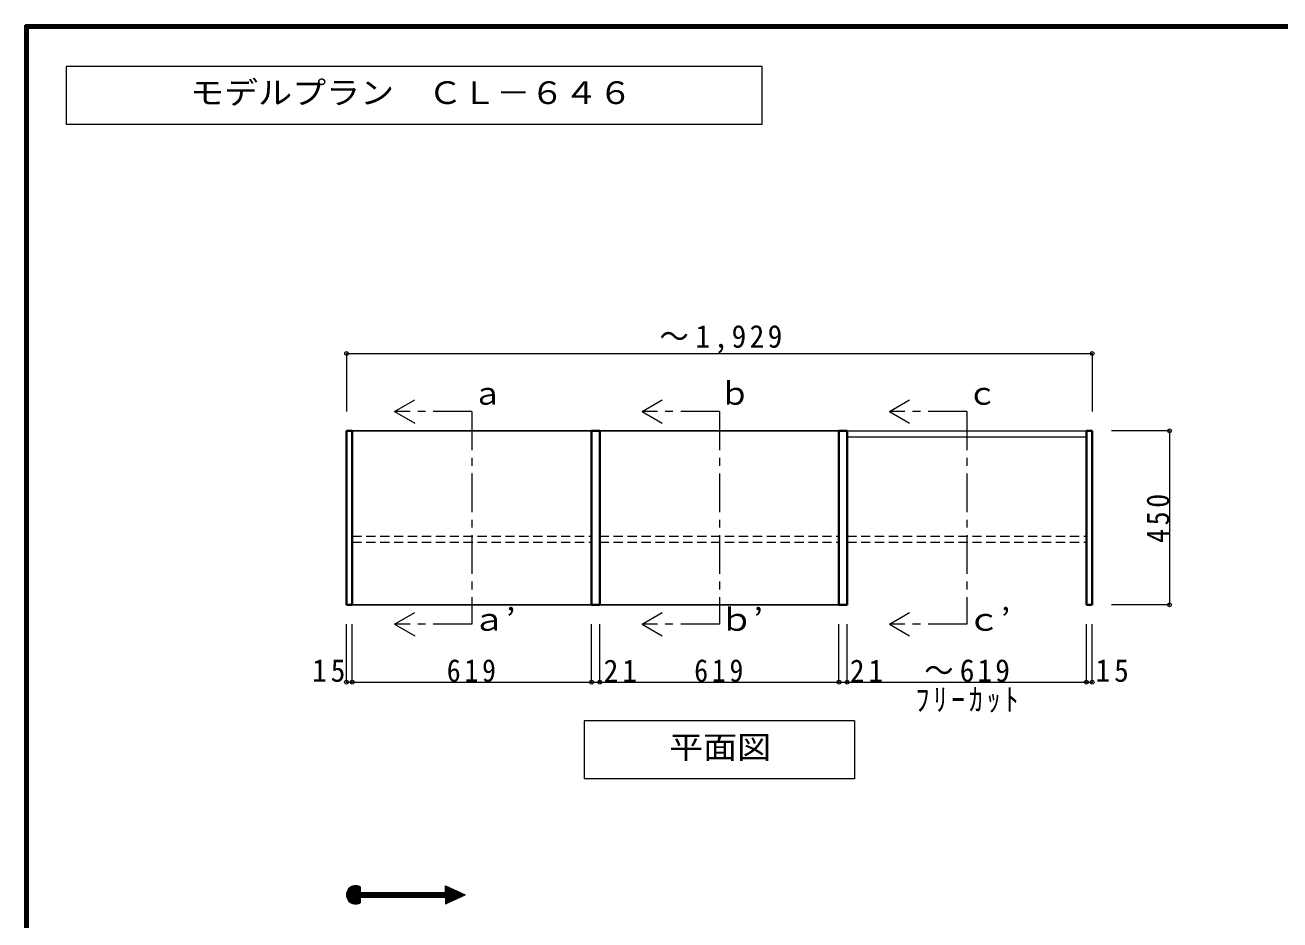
# Model space of a CAD drawing. Units: millimetres at full size, sheet at 1:20; details may follow other scales. Extents: x -3922 to 3878, y -2932 to 2722.
# Drawn here: x -3922 to -676, y 408 to 2722 of the extents above; entities that cross this region are included whole.
import ezdxf
from ezdxf.enums import TextEntityAlignment as Align

# ---------------------------------------------------------------- set-up
doc = ezdxf.new("R2010")
doc.units = ezdxf.units.MM
doc.header["$LTSCALE"] = 20
doc.header["$PDMODE"] = 32
doc.header["$PDSIZE"] = 10
doc.linetypes.add('CHAIN1', pattern=[8, 5, -1, 1, -1])
doc.linetypes.add('DASHED1', pattern=[1.8, 1.2, -0.6])
for name, color, linetype, lineweight in [('0-2', 2, 'Continuous', 35), ('0-3_固定棚', 3, 'Continuous', 25), ('0-6_パイプハンガー', 4, 'Continuous', 9), ('0-7_桟木・巾木', 2, 'Continuous', 35), ('0-A_文字', 7, 'Continuous', 18), ('0-B_寸法', 7, 'Continuous', 9), ('F-1_枠', 6, 'Continuous', 40)]:
    doc.layers.add(name, color=color, linetype=linetype, lineweight=lineweight)
doc.styles.add('ＭＳ ゴシック', font='')
doc.styles.get('ＭＳ ゴシック').set_extended_font_data('MS Gothic')

msp = doc.modelspace()

# ---------------------------------------------------------------- linework, layer by layer
at = {"layer": '0-2'}
for p, q in [((-3090.67, 1222.73), (-3090.67, 1672.73)), ((-3090.67, 1672.73), (-3075.67, 1672.73)), ((-3075.67, 1222.73), (-3075.67, 1672.73)), ((-2456.67, 1222.73), (-2456.67, 1672.73)), ((-2456.67, 1672.73), (-2435.67, 1672.73)), ((-2435.67, 1222.73), (-2435.67, 1672.73)), ((-1816.67, 1222.73), (-1816.67, 1672.73)), ((-1816.67, 1672.73), (-1795.67, 1672.73)), ((-1795.67, 1222.73), (-1795.67, 1672.73)), ((-1176.67, 1222.73), (-1176.67, 1672.73)), ((-1176.67, 1672.73), (-1161.67, 1672.73)), ((-1161.67, 1222.73), (-1161.67, 1672.73)), ((-3090.67, 1222.73), (-3075.67, 1222.73)), ((-2456.67, 1222.73), (-2435.67, 1222.73)), ((-1816.67, 1222.73), (-1795.67, 1222.73)), ((-1176.67, 1222.73), (-1161.67, 1222.73))]:
    msp.add_line(p, q, dxfattribs=at)
at = {"layer": '0-3_固定棚'}
for p, q in [((-3075.67, 1672.73), (-2456.67, 1672.73)), ((-2435.67, 1672.73), (-1816.67, 1672.73)), ((-2456.67, 1222.73), (-3075.67, 1222.73)), ((-2435.67, 1222.73), (-1816.67, 1222.73))]:
    msp.add_line(p, q, dxfattribs=at)
at = {"layer": '0-6_パイプハンガー', "linetype": 'DASHED1'}
for p, q in [((-3075.67, 1400.22), (-2456.67, 1400.22)), ((-2435.67, 1400.22), (-1816.67, 1400.22)), ((-1795.67, 1400.22), (-1176.67, 1400.22)), ((-3075.67, 1385.24), (-2456.67, 1385.24)), ((-2435.67, 1385.24), (-1816.67, 1385.24)), ((-1795.67, 1385.24), (-1176.67, 1385.24))]:
    msp.add_line(p, q, dxfattribs=at)
at = {"layer": '0-7_桟木・巾木', "color": 7, "lineweight": 18}
for p, q in [((-1795.67, 1672.73), (-1176.67, 1672.73)), ((-1795.67, 1657.73), (-1176.67, 1657.73))]:
    msp.add_line(p, q, dxfattribs=at)
at = {"layer": '0-A_文字'}
for p, q in [((-2966.17, 1722.73), (-2914.2, 1752.73)), ((-2966.17, 1722.73), (-2914.2, 1692.73)), ((-2326.17, 1722.73), (-2274.2, 1752.73)), ((-2326.17, 1722.73), (-2274.2, 1692.73)), ((-1686.17, 1722.73), (-1634.2, 1752.73)), ((-1686.17, 1722.73), (-1634.2, 1692.73)), ((-2966.17, 1172.73), (-2914.2, 1202.73)), ((-2326.17, 1172.73), (-2274.2, 1202.73)), ((-1686.17, 1172.73), (-1634.2, 1202.73)), ((-2966.17, 1172.73), (-2914.2, 1142.73)), ((-2326.17, 1172.73), (-2274.2, 1142.73)), ((-1686.17, 1172.73), (-1634.2, 1142.73)), ((-3090.66, 472.25), (-3066.71, 496.2)), ((-3090.52, 475.22), (-3069.68, 496.06)), ((-3090.48, 469.61), (-3064.07, 496.02)), ((-3090.04, 467.21), (-3061.67, 495.58)), ((-3089.86, 478.71), (-3073.16, 495.4)), ((-3089.41, 465.01), (-3059.47, 494.96)), ((-3088.62, 462.98), (-3057.44, 494.16)), ((-3088.11, 483.29), (-3077.75, 493.65)), ((-3087.67, 461.09), (-3055.55, 493.22)), ((-3086.6, 459.34), (-3055.25, 490.69)), ((-3085.39, 457.72), (-3055.25, 487.86)), ((-2844.48, 466.7), (-2821.25, 489.93)), ((-2841.65, 466.7), (-2819.32, 489.03)), ((-2838.82, 466.7), (-2817.39, 488.13)), ((-2836, 466.7), (-2815.46, 487.24)), ((-2834.76, 496.21), (-2783.95, 472.6)), ((-2834.76, 478.49), (-2834.76, 496.21)), ((-2834.76, 493.39), (-2832.84, 495.31)), ((-2834.76, 490.56), (-2830.91, 494.42)), ((-2834.76, 487.73), (-2828.98, 493.52)), ((-2834.76, 484.9), (-2827.05, 492.62)), ((-2834.76, 482.07), (-2825.11, 491.72)), ((-2834.76, 479.25), (-2823.18, 490.83)), ((-3084.06, 456.22), (-3055.25, 485.03)), ((-3082.62, 454.84), (-3055.25, 482.21)), ((-3081.05, 453.58), (-3055.25, 479.38)), ((-3079.36, 452.44), (-3053.31, 478.49)), ((-3077.53, 451.44), (-3050.48, 478.49)), ((-3075.57, 450.57), (-3047.65, 478.49)), ((-3073.45, 449.87), (-3044.82, 478.49)), ((-3071.14, 449.34), (-3055.25, 465.23)), ((-3068.62, 449.04), (-3055.25, 462.41)), ((-3065.81, 449.02), (-3055.25, 459.58)), ((-3062.59, 449.41), (-3055.25, 456.75)), ((-3055.25, 466.7), (-3055.25, 452.15)), ((-3055.25, 466.7), (-2834.76, 466.7)), ((-3053.79, 466.7), (-3041.99, 478.49)), ((-3050.96, 466.7), (-3039.16, 478.49)), ((-3048.13, 466.7), (-3036.33, 478.49)), ((-3045.3, 466.7), (-3033.51, 478.49)), ((-3042.47, 466.7), (-3030.68, 478.49)), ((-3039.64, 466.7), (-3027.85, 478.49)), ((-3036.81, 466.7), (-3025.02, 478.49)), ((-3033.99, 466.7), (-3022.19, 478.49)), ((-3031.16, 466.7), (-3019.36, 478.49)), ((-3028.33, 466.7), (-3016.54, 478.49)), ((-3025.5, 466.7), (-3013.71, 478.49)), ((-3022.67, 466.7), (-3010.88, 478.49)), ((-3019.84, 466.7), (-3008.05, 478.49)), ((-3017.02, 466.7), (-3005.22, 478.49)), ((-3014.19, 466.7), (-3002.39, 478.49)), ((-3011.36, 466.7), (-2999.56, 478.49)), ((-3008.53, 466.7), (-2996.74, 478.49)), ((-3005.7, 466.7), (-2993.91, 478.49)), ((-3002.87, 466.7), (-2991.08, 478.49)), ((-3000.05, 466.7), (-2988.25, 478.49)), ((-2997.22, 466.7), (-2985.42, 478.49)), ((-2994.39, 466.7), (-2982.59, 478.49)), ((-2991.56, 466.7), (-2979.77, 478.49)), ((-2988.73, 466.7), (-2976.94, 478.49)), ((-2985.9, 466.7), (-2974.11, 478.49)), ((-2983.07, 466.7), (-2971.28, 478.49)), ((-2980.25, 466.7), (-2968.45, 478.49)), ((-2977.42, 466.7), (-2965.62, 478.49)), ((-2974.59, 466.7), (-2962.8, 478.49)), ((-2971.76, 466.7), (-2959.97, 478.49)), ((-2968.93, 466.7), (-2957.14, 478.49)), ((-2966.1, 466.7), (-2954.31, 478.49)), ((-2963.28, 466.7), (-2951.48, 478.49)), ((-2960.45, 466.7), (-2948.65, 478.49)), ((-2957.62, 466.7), (-2945.82, 478.49)), ((-2954.79, 466.7), (-2943, 478.49)), ((-2951.96, 466.7), (-2940.17, 478.49)), ((-2949.13, 466.7), (-2937.34, 478.49)), ((-2946.3, 466.7), (-2934.51, 478.49)), ((-2943.48, 466.7), (-2931.68, 478.49)), ((-2940.65, 466.7), (-2928.85, 478.49)), ((-2937.82, 466.7), (-2926.03, 478.49)), ((-2934.99, 466.7), (-2923.2, 478.49)), ((-2932.16, 466.7), (-2920.37, 478.49)), ((-2929.33, 466.7), (-2917.54, 478.49)), ((-2926.51, 466.7), (-2914.71, 478.49)), ((-2923.68, 466.7), (-2911.88, 478.49)), ((-2920.85, 466.7), (-2909.06, 478.49)), ((-2918.02, 466.7), (-2906.23, 478.49)), ((-2915.19, 466.7), (-2903.4, 478.49)), ((-2912.36, 466.7), (-2900.57, 478.49)), ((-2909.54, 466.7), (-2897.74, 478.49)), ((-2906.71, 466.7), (-2894.91, 478.49)), ((-2903.88, 466.7), (-2892.08, 478.49)), ((-2901.05, 466.7), (-2889.26, 478.49)), ((-2898.22, 466.7), (-2886.43, 478.49)), ((-2895.39, 466.7), (-2883.6, 478.49)), ((-2892.56, 466.7), (-2880.77, 478.49)), ((-2889.74, 466.7), (-2877.94, 478.49)), ((-2886.91, 466.7), (-2875.11, 478.49)), ((-2884.08, 466.7), (-2872.29, 478.49)), ((-2881.25, 466.7), (-2869.46, 478.49)), ((-2878.42, 466.7), (-2866.63, 478.49)), ((-2875.59, 466.7), (-2863.8, 478.49)), ((-2872.77, 466.7), (-2860.97, 478.49)), ((-2869.94, 466.7), (-2858.14, 478.49)), ((-2867.11, 466.7), (-2855.32, 478.49)), ((-2864.28, 466.7), (-2852.49, 478.49)), ((-2861.45, 466.7), (-2849.66, 478.49)), ((-2858.62, 466.7), (-2846.83, 478.49)), ((-2855.8, 466.7), (-2844, 478.49)), ((-2852.97, 466.7), (-2841.17, 478.49)), ((-2850.14, 466.7), (-2838.34, 478.49)), ((-2847.31, 466.7), (-2835.52, 478.49)), ((-2834.76, 465.1), (-2813.53, 486.34)), ((-2834.76, 462.27), (-2811.6, 485.44)), ((-2834.76, 459.45), (-2809.66, 484.55)), ((-2834.76, 456.62), (-2807.73, 483.65)), ((-2834.76, 453.79), (-2805.8, 482.75)), ((-2834.76, 450.96), (-2803.87, 481.85)), ((-2834.76, 448.99), (-2783.95, 472.6)), ((-2834.76, 466.7), (-2834.76, 448.99)), ((-2833.17, 449.73), (-2801.94, 480.96)), ((-2827.89, 452.18), (-2800.01, 480.06)), ((-2822.6, 454.64), (-2798.08, 479.16)), ((-2817.32, 457.09), (-2796.15, 478.27)), ((-2812.04, 459.54), (-2794.22, 477.37)), ((-2806.76, 462), (-2792.28, 476.47)), ((-2801.47, 464.45), (-2790.35, 475.57)), ((-2796.19, 466.91), (-2788.42, 474.68)), ((-2790.91, 469.36), (-2786.49, 473.78)), ((-2785.62, 471.82), (-2784.56, 472.88)), ((-3058.63, 450.54), (-3055.25, 453.92))]:
    msp.add_line(p, q, dxfattribs=at)
at = {"layer": '0-A_文字', "linetype": 'CHAIN1'}
for p, q in [((-2766.17, 1722.73), (-2966.17, 1722.73)), ((-2766.17, 1722.73), (-2766.17, 1172.73)), ((-2126.17, 1722.73), (-2326.17, 1722.73)), ((-2126.17, 1722.73), (-2126.17, 1172.73)), ((-1486.17, 1722.73), (-1686.17, 1722.73)), ((-1486.17, 1722.73), (-1486.17, 1172.73)), ((-2766.17, 1172.73), (-2966.17, 1172.73)), ((-2126.17, 1172.73), (-2326.17, 1172.73)), ((-1486.17, 1172.73), (-1686.17, 1172.73))]:
    msp.add_line(p, q, dxfattribs=at)
at = {"layer": '0-A_文字'}
msp.add_lwpolyline([(-3815.36, 2465.63), (-2015.36, 2465.63), (-2015.36, 2615.63), (-3815.36, 2615.63)], close=True, dxfattribs=at)
for points in [[(-1776.17, 922.73), (-1776.17, 772.73), (-2476.17, 772.73)], [(-1776.17, 922.73), (-2476.17, 922.73), (-2476.17, 772.73)], [(-3055.25, 493.04), (-3055.25, 478.49), (-2834.76, 478.49)]]:
    msp.add_lwpolyline(points, dxfattribs=at)
msp.add_arc((-3067.06, 472.6), 23.61, 60, 300, dxfattribs=at)
at = {"layer": '0-B_寸法', "color": 4}
for p, q in [((-3090.67, 1872.73), (-3090.67, 1722.73)), ((-3090.67, 1872.73), (-1161.67, 1872.73)), ((-1161.67, 1872.73), (-1161.67, 1722.73)), ((-961.67, 1672.73), (-1111.67, 1672.73)), ((-961.67, 1672.73), (-961.67, 1222.73)), ((-961.67, 1222.73), (-1111.67, 1222.73)), ((-3090.67, 1022.73), (-3090.67, 1172.73)), ((-3075.67, 1022.73), (-3075.67, 1172.73)), ((-2456.67, 1022.73), (-2456.67, 1172.73)), ((-2435.67, 1022.73), (-2435.67, 1172.73)), ((-1816.67, 1022.73), (-1816.67, 1172.73)), ((-1795.67, 1022.73), (-1795.67, 1172.73)), ((-1176.67, 1022.73), (-1176.67, 1172.73)), ((-1161.67, 1022.73), (-1161.67, 1172.73)), ((-3090.67, 1022.73), (-3075.67, 1022.73)), ((-3075.67, 1022.73), (-2456.67, 1022.73)), ((-2456.67, 1022.73), (-2435.67, 1022.73)), ((-2435.67, 1022.73), (-1176.67, 1022.73)), ((-1176.67, 1022.73), (-1161.67, 1022.73))]:
    msp.add_line(p, q, dxfattribs=at)
at = {"layer": '0-B_寸法'}
for p in [(-3090.67, 1872.73), (-1161.67, 1872.73), (-961.67, 1672.73), (-961.67, 1222.73), (-3090.67, 1022.73), (-3075.67, 1022.73), (-2456.67, 1022.73), (-2435.67, 1022.73), (-1816.67, 1022.73), (-1795.67, 1022.73), (-1176.67, 1022.73), (-1161.67, 1022.73)]:
    msp.add_point(p, dxfattribs=at)
at = {"layer": 'F-1_枠'}
for p, q in [((-3922.03, 2722.29), (-3922.03, -2864.37)), ((-3922.03, 2722.29), (3877.97, 2722.29)), ((-3922.03, 2718.96), (3877.97, 2718.96)), ((-3922.03, 2715.63), (3877.97, 2715.63)), ((-3918.7, 2722.29), (-3918.7, -2864.37)), ((-3915.36, 2722.29), (-3915.36, -2864.37))]:
    msp.add_line(p, q, dxfattribs=at)

# ---------------------------------------------------------------- texts
at = {"layer": '0-A_文字', "style": 'ＭＳ ゴシック', "width": 1.1}
for s, p in [('モデルプラン\u3000ＣＬ－６４６', (-3495.36, 2500.63)), ('ａ’', (-2766.17, 1138.01)), ('ｂ’', (-2126.17, 1138.01)), ('ｃ’', (-1486.17, 1138.01)), ('平面図', (-2256.17, 807.73))]:
    msp.add_text(s, height=58.65, dxfattribs=at).set_placement(p, align=Align.BOTTOM_LEFT)
at = {"layer": '0-A_文字', "style": 'ＭＳ ゴシック'}
for s, p in [('ｂ', (-2126.17, 1722.73)), ('ａ', (-2766.17, 1722.73)), ('ｃ', (-1486.17, 1722.73))]:
    msp.add_text(s, height=58.65, dxfattribs=at).set_placement(p, align=Align.BOTTOM_LEFT)
at = {"layer": '0-B_寸法', "char_height": 58.65, "attachment_point": 7, "style": 'ＭＳ ゴシック'}
for s, insert in [('\\T1.23;\\W0.95;～1,929', (-2281.17, 1872.73)), ('\\T1.27;\\W0.95;15', (-3179.68, 1022.73)), ('\\T1.27;\\W0.9;619', (-2831.17, 1022.73)), ('\\T1.27;\\W0.95;21', (-2425.4, 1022.73)), ('\\T1.27;\\W0.9;619', (-2191.17, 1022.73)), ('\\T1.27;\\W0.95;21', (-1788.48, 1022.73)), ('\\T1.21;\\W0.95;～619', (-1596.17, 1022.73)), ('\\T1.27;\\W0.95;15', (-1153.11, 1022.73)), ('\\T1.28;\\W0.9;ﾌﾘｰｶｯﾄ', (-1618.67, 943.86))]:
    msp.add_mtext(s, dxfattribs=dict(at, insert=insert))
at = {"layer": '0-B_寸法', "insert": (-961.67, 1382.73), "char_height": 58.65, "attachment_point": 7, "rotation": 90, "style": 'ＭＳ ゴシック'}
msp.add_mtext('\\T1.27;\\W0.9;450', dxfattribs=at)

doc.saveas('drawing.dxf')
